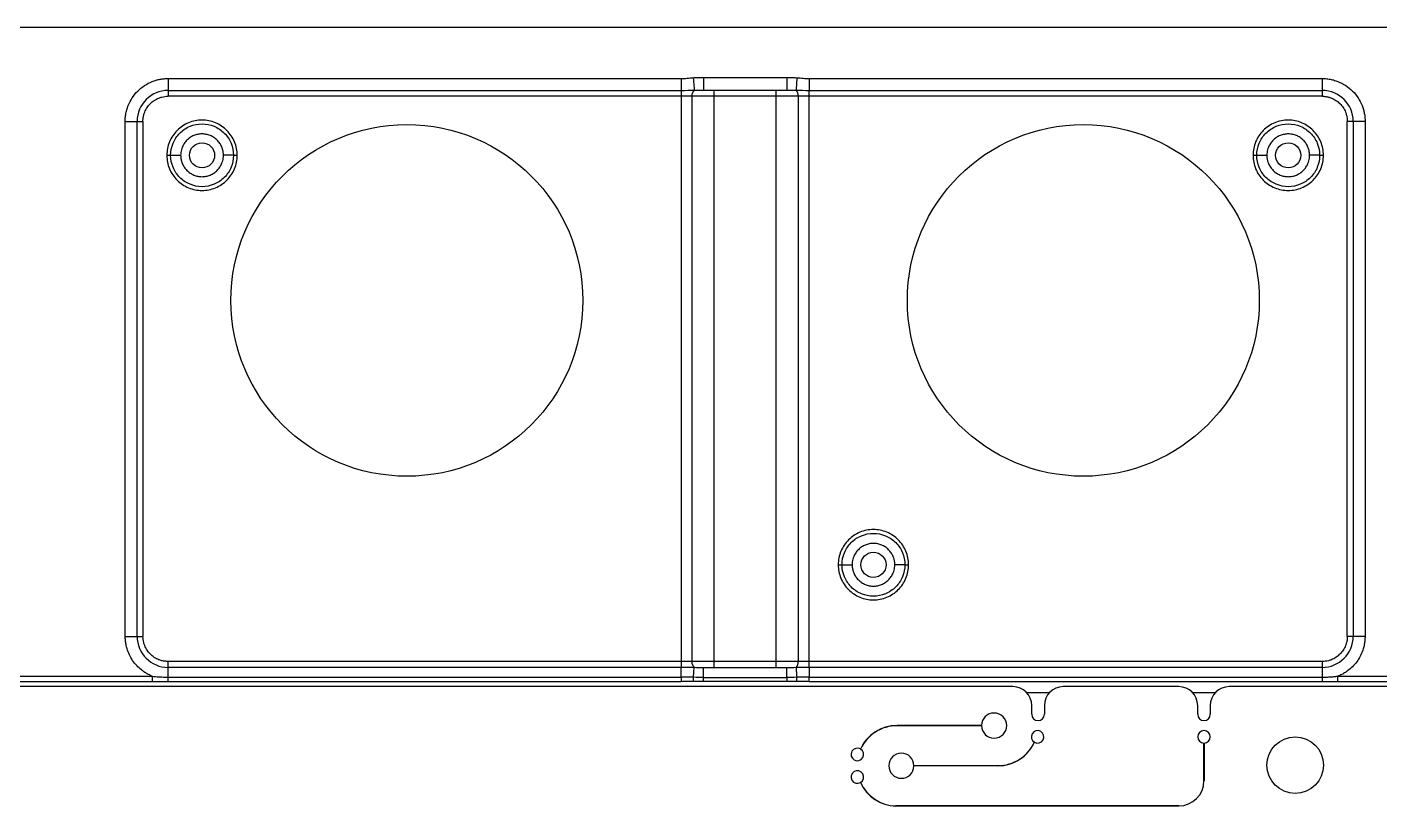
# Model space of a CAD drawing. Header units: millimetres. Extents: x -1 to 1576, y 30 to 633.
# Drawn here: x 464.4 to 572, y 571.3 to 633.3 of the extents above; entities that cross this region are included whole.
import ezdxf

# ---------------------------------------------------------------- set-up
doc = ezdxf.new("R2010")
doc.units = ezdxf.units.MM

msp = doc.modelspace()

# ---------------------------------------------------------------- linework, layer by layer
at = {"color": 7, "linetype": 'Continuous', "lineweight": 25}
for p, q in [((36.91, 633.28), (1518.3, 633.28)), ((475.58, 629.19), (516.39, 629.19)), ((475.58, 629.19), (475.58, 627.77)), ((518.18, 629.27), (524.8, 629.27)), ((526.59, 629.19), (567.4, 629.19)), ((567.4, 629.19), (567.4, 627.77)), ((475.58, 628.24), (516.39, 628.24)), ((567.4, 627.77), (475.58, 627.77)), ((516.39, 628.24), (516.39, 582.3)), ((517.27, 582.77), (517.27, 627.77)), ((518.13, 628.27), (518.18, 628.28)), ((518.18, 628.27), (524.8, 628.27)), ((519.01, 628.27), (519.01, 582.27)), ((523.97, 582.27), (523.97, 628.27)), ((525.72, 627.77), (525.72, 582.77)), ((526.59, 628.24), (567.4, 628.24)), ((526.59, 582.3), (526.59, 628.24)), ((472.17, 584.77), (472.17, 625.77)), ((472.17, 625.77), (473.58, 625.77)), ((473.11, 584.77), (473.11, 625.77)), ((473.58, 625.77), (473.58, 584.77)), ((570.82, 625.77), (569.4, 625.77)), ((569.4, 584.77), (569.4, 625.77)), ((569.87, 625.77), (569.87, 584.77)), ((570.82, 625.77), (570.82, 584.77)), ((472.17, 584.77), (473.58, 584.77)), ((570.82, 584.77), (569.4, 584.77)), ((475.58, 581.53), (475.58, 582.77)), ((567.4, 582.77), (475.58, 582.77)), ((567.4, 582.77), (567.4, 581.53)), ((461.02, 581.6), (474.32, 581.6)), ((516.39, 582.3), (475.58, 582.3)), ((475.58, 581.53), (516.39, 581.53)), ((518.18, 582.27), (518.13, 582.27)), ((524.8, 582.27), (518.18, 582.27)), ((518.18, 581.5), (524.8, 581.5)), ((524.85, 582.27), (524.8, 582.27)), ((567.4, 582.3), (526.59, 582.3)), ((526.59, 581.53), (567.4, 581.53)), ((568.66, 581.6), (581.96, 581.6)), ((542.8, 580.77), (452.36, 580.77)), ((474.32, 581.16), (461.02, 581.16)), ((516.39, 581.16), (475.58, 581.16)), ((524.8, 581.17), (518.18, 581.17)), ((567.4, 581.16), (526.59, 581.16)), ((545.68, 580.27), (543.92, 580.27)), ((556, 580.77), (546.8, 580.77)), ((558.88, 580.27), (557.12, 580.27)), ((650.44, 580.77), (560, 580.77)), ((581.96, 581.16), (568.66, 581.16)), ((544.3, 578.57), (544.3, 579.27)), ((545.3, 579.27), (545.3, 578.57)), ((557.5, 578.57), (557.5, 579.27)), ((558.5, 579.27), (558.5, 578.57)), ((533.58, 577.68), (540.3, 577.68)), ((540.3, 577.67), (533.58, 577.67)), ((558, 573.27), (558, 576.27)), ((558.01, 576.27), (558.01, 573.27)), ((534.92, 574.48), (541.6, 574.48)), ((541.6, 574.47), (534.92, 574.47)), ((533.49, 571.28), (556, 571.28)), ((556, 571.27), (533.49, 571.27))]:
    msp.add_line(p, q, dxfattribs=at)
for centre, radius in [((494.58, 611.52), 14), ((548.4, 611.52), 14), ((565.26, 574.52), 2.25)]:
    msp.add_circle(centre, radius, dxfattribs=at)
at = {"color": 130}
for centre in [(478.28, 623.07), (564.7, 623.07), (531.7, 590.47)]:
    msp.add_circle(centre, 1, dxfattribs=at)
at = {"color": 7, "linetype": 'Continuous', "lineweight": 25}
for centre, radius, start, end in [((475.58, 625.77), 2.47, 90, 180), ((517.82, 627.85), 0.562, 132.435, 187.8232), ((525.16, 627.85), 0.562, 352.1767, 47.5651), ((567.4, 625.77), 2.47, 0, 90), ((475.58, 584.77), 2.47, 180, 270), ((567.4, 584.77), 2.47, 270, 360), ((517.82, 582.7), 0.562, 172.1767, 227.5651), ((525.16, 582.7), 0.562, 312.435, 7.8232), ((542.8, 579.27), 1.5, 360, 90), ((546.8, 579.27), 1.5, 90, 180), ((556, 579.27), 1.5, 360, 90), ((560, 579.27), 1.5, 90, 180), ((541.3, 577.67), 1, 180.2864, 179.714), ((544.8, 578.57), 0.5, 180, 360), ((558, 578.57), 0.5, 180, 0), ((533.58, 574.47), 3.2, 90.0002, 155.3911), ((533.58, 574.47), 3.19, 90.0002, 155.4086), ((544.76, 576.77), 0.5, 240.4, 239.2487), ((558, 576.77), 0.5, 270.573, 269.427), ((541.6, 577.67), 3.19, 270.0002, 335.4017), ((541.6, 577.67), 3.2, 270.0002, 335.3842), ((530.42, 575.37), 0.5, 60.4208, 59.27), ((533.92, 574.47), 1, 0.2867, 359.7138), ((530.42, 573.57), 0.5, 300.7523, 299.6009), ((533.58, 574.47), 3.21, 204.6144, 268.4153), ((533.58, 574.47), 3.2, 204.597, 268.4128), ((556, 573.27), 2, 270, 0), ((556, 573.27), 2, 270, 360)]:
    msp.add_arc(centre, radius, start, end, dxfattribs=at)
for points, knots in [([(472.17, 625.77), (472.17, 625.83), (472.17, 625.96), (472.18, 626.14), (472.21, 626.32), (472.24, 626.5), (472.29, 626.68), (472.34, 626.86), (472.46, 627.19), (472.71, 627.66), (473.15, 628.2), (473.69, 628.65), (474.2, 628.91), (474.63, 629.06), (474.94, 629.13), (475.26, 629.18), (475.47, 629.18), (475.58, 629.19)], [0, 0, 0, 0, 0.034552, 0.068858, 0.103016, 0.137128, 0.171294, 0.205615, 0.240191, 0.37006, 0.500029, 0.629897, 0.759866, 0.820152, 0.879909, 0.939678, 1, 1, 1, 1]), ([(516.39, 629.19), (516.47, 629.19), (516.63, 629.19), (516.86, 629.2), (517.11, 629.23), (517.28, 629.24), (517.36, 629.25)], [0, 0, 0, 0, 0.2323707, 0.4852888, 0.7374116, 1, 1, 1, 1]), ([(516.39, 629.19), (516.39, 628.98), (516.39, 628.78), (516.39, 628.44), (516.39, 628.31), (516.39, 628.24)], [0, 0, 0, 0, 0.5, 0.5, 1, 1, 1, 1]), ([(517.36, 629.25), (517.42, 629.25), (517.54, 629.26), (517.73, 629.27), (517.95, 629.27), (518.1, 629.27), (518.18, 629.27)], [0, 0, 0, 0, 0.207871, 0.443757, 0.707773, 1, 1, 1, 1]), ([(517.36, 629.25), (517.38, 629.01), (517.4, 628.78), (517.43, 628.43), (517.44, 628.3), (517.44, 628.26)], [0, 0, 0, 0, 0.5, 0.5, 1, 1, 1, 1]), ([(518.18, 629.27), (518.18, 629.01), (518.18, 628.75), (518.18, 628.38), (518.18, 628.27), (518.18, 628.27)], [0, 0, 0, 0, 0.5, 0.5, 1, 1, 1, 1]), ([(524.8, 629.27), (524.95, 629.27), (525.23, 629.27), (525.5, 629.25), (525.62, 629.25)], [0, 0, 0, 0, 0.556213, 1, 1, 1, 1]), ([(524.8, 629.27), (524.8, 629.14), (524.8, 629.01), (524.8, 628.77), (524.8, 628.66), (524.8, 628.47), (524.8, 628.4), (524.8, 628.3), (524.8, 628.27), (524.8, 628.27)], [0, 0, 0, 0, 0.25, 0.25, 0.5, 0.5, 0.75, 0.75, 1, 1, 1, 1]), ([(525.62, 629.25), (525.6, 629.01), (525.58, 628.78), (525.55, 628.43), (525.54, 628.3), (525.54, 628.26)], [0, 0, 0, 0, 0.5, 0.5, 1, 1, 1, 1]), ([(525.62, 629.25), (525.7, 629.24), (525.87, 629.23), (526.12, 629.2), (526.36, 629.19), (526.51, 629.19), (526.59, 629.19)], [0, 0, 0, 0, 0.2627497, 0.5148513, 0.7674746, 1, 1, 1, 1]), ([(526.59, 629.19), (526.59, 628.98), (526.59, 628.78), (526.59, 628.44), (526.59, 628.31), (526.59, 628.24)], [0, 0, 0, 0, 0.5, 0.5, 1, 1, 1, 1]), ([(567.4, 629.19), (567.46, 629.19), (567.59, 629.18), (567.77, 629.17), (567.95, 629.14), (568.13, 629.11), (568.31, 629.07), (568.48, 629.01), (568.82, 628.89), (569.29, 628.65), (569.83, 628.2), (570.28, 627.66), (570.54, 627.15), (570.69, 626.73), (570.76, 626.41), (570.81, 626.1), (570.81, 625.88), (570.82, 625.77)], [0, 0, 0, 0, 0.034552, 0.068858, 0.103016, 0.137128, 0.171294, 0.205615, 0.240191, 0.37006, 0.500029, 0.629897, 0.759866, 0.820152, 0.879909, 0.939678, 1, 1, 1, 1]), ([(473.58, 625.77), (473.58, 625.82), (473.58, 625.9), (473.6, 626.02), (473.61, 626.15), (473.64, 626.27), (473.68, 626.39), (473.75, 626.6), (473.9, 626.88), (474.16, 627.2), (474.47, 627.46), (474.79, 627.62), (475.08, 627.72), (475.33, 627.76), (475.5, 627.77), (475.58, 627.77)], [0, 0, 0, 0, 0.0402761, 0.0802426, 0.1200582, 0.159883, 0.1998773, 0.2401994, 0.3700431, 0.5000574, 0.6299012, 0.7599156, 0.8401208, 0.919721, 1, 1, 1, 1]), ([(567.4, 627.77), (567.44, 627.77), (567.53, 627.77), (567.65, 627.76), (567.78, 627.74), (567.9, 627.71), (568.02, 627.68), (568.23, 627.6), (568.51, 627.46), (568.82, 627.2), (569.08, 626.88), (569.25, 626.56), (569.34, 626.27), (569.39, 626.02), (569.4, 625.86), (569.4, 625.77)], [0, 0, 0, 0, 0.040276, 0.080243, 0.120058, 0.159883, 0.199877, 0.240199, 0.370043, 0.500057, 0.629901, 0.759916, 0.840121, 0.919721, 1, 1, 1, 1]), ([(481.08, 623.07), (481.08, 623.44), (481.01, 623.81), (480.73, 624.48), (480.52, 624.79), (480, 625.31), (479.69, 625.52), (479.01, 625.8), (478.65, 625.87), (477.91, 625.87), (477.55, 625.8), (476.87, 625.52), (476.56, 625.31), (476.04, 624.79), (475.83, 624.48), (475.55, 623.81), (475.48, 623.44), (475.48, 623.07)], [0, 0, 0, 0, 0.125, 0.125, 0.25, 0.25, 0.375, 0.375, 0.5, 0.5, 0.625, 0.625, 0.75, 0.75, 0.875, 0.875, 1, 1, 1, 1]), ([(475.78, 623.07), (475.78, 623.4), (475.85, 623.73), (476.1, 624.33), (476.28, 624.61), (476.74, 625.07), (477.02, 625.26), (477.63, 625.51), (477.95, 625.57), (478.61, 625.57), (478.94, 625.51), (479.54, 625.26), (479.82, 625.07), (480.28, 624.61), (480.47, 624.33), (480.72, 623.73), (480.78, 623.4), (480.78, 623.07)], [0, 0, 0, 0, 0.125, 0.125, 0.25, 0.25, 0.375, 0.375, 0.5, 0.5, 0.625, 0.625, 0.75, 0.75, 0.875, 0.875, 1, 1, 1, 1]), ([(567.5, 623.07), (567.5, 623.44), (567.43, 623.81), (567.15, 624.48), (566.94, 624.79), (566.42, 625.31), (566.11, 625.52), (565.43, 625.8), (565.07, 625.87), (564.33, 625.87), (563.97, 625.8), (563.29, 625.52), (562.98, 625.31), (562.46, 624.79), (562.25, 624.48), (561.97, 623.81), (561.9, 623.44), (561.9, 623.07)], [0, 0, 0, 0, 0.125, 0.125, 0.25, 0.25, 0.375, 0.375, 0.5, 0.5, 0.625, 0.625, 0.75, 0.75, 0.875, 0.875, 1, 1, 1, 1]), ([(562.2, 623.07), (562.2, 623.4), (562.27, 623.73), (562.52, 624.33), (562.7, 624.61), (563.16, 625.07), (563.44, 625.26), (564.05, 625.51), (564.37, 625.57), (565.03, 625.57), (565.36, 625.51), (565.96, 625.26), (566.24, 625.07), (566.7, 624.61), (566.89, 624.33), (567.14, 623.73), (567.2, 623.4), (567.2, 623.07)], [0, 0, 0, 0, 0.125, 0.125, 0.25, 0.25, 0.375, 0.375, 0.5, 0.5, 0.625, 0.625, 0.75, 0.75, 0.875, 0.875, 1, 1, 1, 1]), ([(479.98, 623.07), (479.98, 623.12), (479.98, 623.21), (479.96, 623.34), (479.94, 623.47), (479.9, 623.6), (479.83, 623.79), (479.7, 624.02), (479.49, 624.28), (479.23, 624.5), (478.94, 624.65), (478.62, 624.75), (478.28, 624.78), (477.95, 624.75), (477.63, 624.65), (477.33, 624.5), (477.07, 624.28), (476.86, 624.02), (476.72, 623.76), (476.63, 623.51), (476.59, 623.3), (476.58, 623.15), (476.58, 623.07)], [0, 0, 0, 0, 0.025179, 0.050131, 0.075011, 0.099977, 0.125185, 0.187589, 0.250097, 0.312505, 0.375016, 0.437475, 0.500035, 0.562495, 0.625051, 0.687451, 0.749958, 0.812365, 0.874867, 0.916675, 0.958144, 1, 1, 1, 1]), ([(566.4, 623.07), (566.4, 623.12), (566.4, 623.21), (566.38, 623.34), (566.36, 623.47), (566.32, 623.6), (566.25, 623.79), (566.12, 624.02), (565.91, 624.28), (565.65, 624.5), (565.36, 624.65), (565.04, 624.75), (564.7, 624.78), (564.37, 624.75), (564.05, 624.65), (563.75, 624.5), (563.49, 624.28), (563.28, 624.02), (563.14, 623.76), (563.05, 623.51), (563.01, 623.3), (563, 623.15), (563, 623.07)], [0, 0, 0, 0, 0.025179, 0.05013, 0.075011, 0.099978, 0.125186, 0.187587, 0.250092, 0.312501, 0.37501, 0.437474, 0.50004, 0.562505, 0.625066, 0.687464, 0.749971, 0.812374, 0.874873, 0.916678, 0.958145, 1, 1, 1, 1]), ([(475.48, 623.07), (475.48, 622.71), (475.55, 622.34), (475.83, 621.66), (476.04, 621.35), (476.56, 620.83), (476.87, 620.63), (477.55, 620.35), (477.91, 620.27), (478.65, 620.27), (479.01, 620.35), (479.69, 620.63), (480, 620.83), (480.52, 621.35), (480.73, 621.66), (481.01, 622.34), (481.08, 622.71), (481.08, 623.07)], [0, 0, 0, 0, 0.125, 0.125, 0.25, 0.25, 0.375, 0.375, 0.5, 0.5, 0.625, 0.625, 0.75, 0.75, 0.875, 0.875, 1, 1, 1, 1]), ([(475.48, 623.07), (475.56, 623.07), (475.64, 623.07), (475.75, 623.07), (475.78, 623.07), (475.78, 623.07)], [0, 0, 0, 0, 0.5, 0.5, 1, 1, 1, 1]), ([(480.78, 623.07), (480.78, 622.75), (480.72, 622.42), (480.47, 621.81), (480.28, 621.54), (479.82, 621.07), (479.54, 620.89), (478.94, 620.64), (478.61, 620.57), (477.95, 620.57), (477.63, 620.64), (477.02, 620.89), (476.74, 621.07), (476.28, 621.54), (476.1, 621.81), (475.85, 622.42), (475.78, 622.75), (475.78, 623.07)], [0, 0, 0, 0, 0.125, 0.125, 0.25, 0.25, 0.375, 0.375, 0.5, 0.5, 0.625, 0.625, 0.75, 0.75, 0.875, 0.875, 1, 1, 1, 1]), ([(475.78, 623.07), (475.78, 623.07), (475.87, 623.07), (476.16, 623.07), (476.37, 623.07), (476.58, 623.07)], [0, 0, 0, 0, 0.5, 0.5, 1, 1, 1, 1]), ([(476.58, 623.07), (476.58, 623.03), (476.58, 622.94), (476.6, 622.81), (476.63, 622.68), (476.66, 622.55), (476.73, 622.36), (476.86, 622.12), (477.07, 621.86), (477.33, 621.65), (477.63, 621.49), (477.95, 621.39), (478.28, 621.36), (478.61, 621.39), (478.94, 621.49), (479.23, 621.65), (479.49, 621.86), (479.7, 622.12), (479.84, 622.39), (479.93, 622.63), (479.97, 622.85), (479.98, 623), (479.98, 623.07)], [0, 0, 0, 0, 0.025112, 0.050024, 0.074893, 0.099876, 0.125125, 0.187521, 0.250086, 0.312493, 0.374998, 0.437458, 0.500019, 0.562478, 0.625039, 0.687446, 0.749955, 0.812363, 0.874867, 0.916676, 0.958144, 1, 1, 1, 1]), ([(480.78, 623.07), (480.78, 623.07), (480.69, 623.07), (480.4, 623.07), (480.19, 623.07), (479.98, 623.07)], [0, 0, 0, 0, 0.5, 0.5, 1, 1, 1, 1]), ([(480.78, 623.07), (480.78, 623.07), (480.81, 623.07), (480.92, 623.07), (481, 623.07), (481.08, 623.07)], [0, 0, 0, 0, 0.5, 0.5, 1, 1, 1, 1]), ([(561.9, 623.07), (561.9, 622.71), (561.97, 622.34), (562.25, 621.66), (562.46, 621.35), (562.98, 620.83), (563.29, 620.63), (563.97, 620.35), (564.33, 620.27), (565.07, 620.27), (565.43, 620.35), (566.11, 620.63), (566.42, 620.83), (566.94, 621.35), (567.15, 621.66), (567.43, 622.34), (567.5, 622.71), (567.5, 623.07)], [0, 0, 0, 0, 0.125, 0.125, 0.25, 0.25, 0.375, 0.375, 0.5, 0.5, 0.625, 0.625, 0.75, 0.75, 0.875, 0.875, 1, 1, 1, 1]), ([(561.9, 623.07), (561.98, 623.07), (562.06, 623.07), (562.17, 623.07), (562.2, 623.07), (562.2, 623.07)], [0, 0, 0, 0, 0.5, 0.5, 1, 1, 1, 1]), ([(567.2, 623.07), (567.2, 622.75), (567.14, 622.42), (566.89, 621.81), (566.7, 621.54), (566.24, 621.07), (565.96, 620.89), (565.36, 620.64), (565.03, 620.57), (564.37, 620.57), (564.05, 620.64), (563.44, 620.89), (563.16, 621.07), (562.7, 621.54), (562.52, 621.81), (562.27, 622.42), (562.2, 622.75), (562.2, 623.07)], [0, 0, 0, 0, 0.125, 0.125, 0.25, 0.25, 0.375, 0.375, 0.5, 0.5, 0.625, 0.625, 0.75, 0.75, 0.875, 0.875, 1, 1, 1, 1]), ([(562.2, 623.07), (562.2, 623.07), (562.29, 623.07), (562.58, 623.07), (562.79, 623.07), (563, 623.07)], [0, 0, 0, 0, 0.5, 0.5, 1, 1, 1, 1]), ([(563, 623.07), (563, 623.03), (563, 622.94), (563.02, 622.81), (563.05, 622.68), (563.08, 622.55), (563.15, 622.36), (563.28, 622.12), (563.49, 621.86), (563.75, 621.65), (564.05, 621.49), (564.37, 621.39), (564.7, 621.36), (565.03, 621.39), (565.36, 621.49), (565.65, 621.65), (565.91, 621.86), (566.12, 622.12), (566.26, 622.39), (566.35, 622.63), (566.39, 622.85), (566.4, 623), (566.4, 623.07)], [0, 0, 0, 0, 0.025108, 0.050018, 0.074887, 0.09987, 0.125122, 0.187514, 0.250079, 0.312484, 0.374988, 0.437452, 0.500017, 0.562482, 0.625047, 0.687453, 0.749962, 0.812367, 0.874868, 0.916676, 0.958145, 1, 1, 1, 1]), ([(567.2, 623.07), (567.2, 623.07), (567.11, 623.07), (566.82, 623.07), (566.61, 623.07), (566.4, 623.07)], [0, 0, 0, 0, 0.5, 0.5, 1, 1, 1, 1]), ([(567.2, 623.07), (567.2, 623.07), (567.23, 623.07), (567.34, 623.07), (567.42, 623.07), (567.5, 623.07)], [0, 0, 0, 0, 0.5, 0.5, 1, 1, 1, 1]), ([(534.5, 590.47), (534.5, 590.84), (534.43, 591.21), (534.15, 591.88), (533.94, 592.19), (533.42, 592.71), (533.11, 592.92), (532.43, 593.2), (532.07, 593.27), (531.33, 593.27), (530.97, 593.2), (530.29, 592.92), (529.98, 592.71), (529.46, 592.19), (529.25, 591.88), (528.97, 591.21), (528.9, 590.84), (528.9, 590.47)], [0, 0, 0, 0, 0.125, 0.125, 0.25, 0.25, 0.375, 0.375, 0.5, 0.5, 0.625, 0.625, 0.75, 0.75, 0.875, 0.875, 1, 1, 1, 1]), ([(529.2, 590.47), (529.2, 590.8), (529.27, 591.13), (529.52, 591.73), (529.7, 592.01), (530.16, 592.47), (530.44, 592.66), (531.05, 592.91), (531.37, 592.97), (532.03, 592.97), (532.36, 592.91), (532.96, 592.66), (533.24, 592.47), (533.7, 592.01), (533.89, 591.73), (534.14, 591.13), (534.2, 590.8), (534.2, 590.47)], [0, 0, 0, 0, 0.125, 0.125, 0.25, 0.25, 0.375, 0.375, 0.5, 0.5, 0.625, 0.625, 0.75, 0.75, 0.875, 0.875, 1, 1, 1, 1]), ([(533.4, 590.47), (533.4, 590.52), (533.4, 590.61), (533.38, 590.74), (533.36, 590.87), (533.32, 591), (533.25, 591.19), (533.12, 591.42), (532.91, 591.68), (532.65, 591.9), (532.36, 592.05), (532.04, 592.15), (531.7, 592.18), (531.37, 592.15), (531.05, 592.05), (530.75, 591.9), (530.49, 591.68), (530.28, 591.42), (530.14, 591.16), (530.05, 590.91), (530.01, 590.7), (530, 590.55), (530, 590.47)], [0, 0, 0, 0, 0.025179, 0.05013, 0.075011, 0.099978, 0.125186, 0.187587, 0.250092, 0.312501, 0.375011, 0.437474, 0.50004, 0.562505, 0.625066, 0.687464, 0.749971, 0.812374, 0.874873, 0.916678, 0.958145, 1, 1, 1, 1]), ([(528.9, 590.47), (528.98, 590.47), (529.06, 590.47), (529.17, 590.47), (529.2, 590.47), (529.2, 590.47)], [0, 0, 0, 0, 0.5, 0.5, 1, 1, 1, 1]), ([(528.9, 590.47), (528.9, 590.11), (528.97, 589.74), (529.25, 589.06), (529.46, 588.75), (529.98, 588.23), (530.29, 588.03), (530.97, 587.75), (531.33, 587.67), (532.07, 587.67), (532.43, 587.75), (533.11, 588.03), (533.42, 588.23), (533.94, 588.75), (534.15, 589.06), (534.43, 589.74), (534.5, 590.11), (534.5, 590.47)], [0, 0, 0, 0, 0.125, 0.125, 0.25, 0.25, 0.375, 0.375, 0.5, 0.5, 0.625, 0.625, 0.75, 0.75, 0.875, 0.875, 1, 1, 1, 1]), ([(534.2, 590.47), (534.2, 590.15), (534.14, 589.82), (533.89, 589.21), (533.7, 588.94), (533.24, 588.47), (532.96, 588.29), (532.36, 588.04), (532.03, 587.97), (531.37, 587.97), (531.05, 588.04), (530.44, 588.29), (530.16, 588.47), (529.7, 588.94), (529.52, 589.21), (529.27, 589.82), (529.2, 590.15), (529.2, 590.47)], [0, 0, 0, 0, 0.125, 0.125, 0.25, 0.25, 0.375, 0.375, 0.5, 0.5, 0.625, 0.625, 0.75, 0.75, 0.875, 0.875, 1, 1, 1, 1]), ([(529.2, 590.47), (529.2, 590.47), (529.29, 590.47), (529.58, 590.47), (529.79, 590.47), (530, 590.47)], [0, 0, 0, 0, 0.5, 0.5, 1, 1, 1, 1]), ([(530, 590.47), (530, 590.43), (530, 590.34), (530.02, 590.21), (530.05, 590.08), (530.08, 589.95), (530.15, 589.76), (530.28, 589.52), (530.49, 589.26), (530.75, 589.05), (531.05, 588.89), (531.37, 588.79), (531.7, 588.76), (532.03, 588.79), (532.36, 588.89), (532.65, 589.05), (532.91, 589.26), (533.12, 589.52), (533.26, 589.79), (533.35, 590.03), (533.39, 590.25), (533.4, 590.4), (533.4, 590.47)], [0, 0, 0, 0, 0.025108, 0.050018, 0.074887, 0.09987, 0.125122, 0.187514, 0.250079, 0.312484, 0.374988, 0.437452, 0.500017, 0.562482, 0.625047, 0.687453, 0.749962, 0.812367, 0.874868, 0.916676, 0.958145, 1, 1, 1, 1]), ([(534.2, 590.47), (534.2, 590.47), (534.11, 590.47), (533.82, 590.47), (533.61, 590.47), (533.4, 590.47)], [0, 0, 0, 0, 0.5, 0.5, 1, 1, 1, 1]), ([(534.2, 590.47), (534.2, 590.47), (534.11, 590.47), (533.82, 590.47), (533.61, 590.47), (533.4, 590.47)], [0, 0, 0, 0, 0.5, 0.5, 1, 1, 1, 1]), ([(534.2, 590.47), (534.2, 590.47), (534.23, 590.47), (534.34, 590.47), (534.42, 590.47), (534.5, 590.47)], [0, 0, 0, 0, 0.5, 0.5, 1, 1, 1, 1]), ([(474.32, 581.6), (474.27, 581.62), (474.17, 581.66), (474.02, 581.74), (473.87, 581.81), (473.73, 581.9), (473.59, 581.99), (473.37, 582.17), (473.07, 582.44), (472.75, 582.85), (472.49, 583.3), (472.32, 583.73), (472.23, 584.11), (472.18, 584.44), (472.17, 584.66), (472.17, 584.77)], [0, 0, 0, 0, 0.040883, 0.08158, 0.122187, 0.162802, 0.203521, 0.244441, 0.372171, 0.500035, 0.627766, 0.75563, 0.837187, 0.918385, 1, 1, 1, 1]), ([(475.58, 582.77), (475.54, 582.77), (475.45, 582.78), (475.33, 582.79), (475.21, 582.81), (475.08, 582.83), (474.96, 582.87), (474.76, 582.94), (474.47, 583.09), (474.16, 583.35), (473.9, 583.67), (473.73, 583.99), (473.64, 584.27), (473.59, 584.52), (473.58, 584.69), (473.58, 584.77)], [0, 0, 0, 0, 0.040276, 0.080243, 0.120058, 0.159883, 0.199877, 0.240199, 0.370043, 0.500057, 0.629901, 0.759916, 0.840121, 0.919721, 1, 1, 1, 1]), ([(569.4, 584.77), (569.4, 584.73), (569.4, 584.65), (569.39, 584.52), (569.37, 584.4), (569.34, 584.28), (569.3, 584.16), (569.23, 583.95), (569.09, 583.67), (568.82, 583.35), (568.51, 583.09), (568.19, 582.92), (567.9, 582.83), (567.65, 582.78), (567.49, 582.78), (567.4, 582.77)], [0, 0, 0, 0, 0.040276, 0.080243, 0.120058, 0.159883, 0.199877, 0.240199, 0.370043, 0.500057, 0.629901, 0.759916, 0.840121, 0.919721, 1, 1, 1, 1]), ([(570.82, 584.77), (570.81, 584.72), (570.81, 584.61), (570.8, 584.44), (570.78, 584.28), (570.75, 584.11), (570.72, 583.95), (570.64, 583.68), (570.5, 583.3), (570.24, 582.85), (569.91, 582.44), (569.57, 582.13), (569.25, 581.9), (568.97, 581.73), (568.76, 581.64), (568.66, 581.6)], [0, 0, 0, 0, 0.040883, 0.08158, 0.122187, 0.162802, 0.203521, 0.244441, 0.372171, 0.500035, 0.627766, 0.75563, 0.837187, 0.918385, 1, 1, 1, 1]), ([(474.32, 581.6), (474.32, 581.51), (474.32, 581.42), (474.32, 581.26), (474.32, 581.2), (474.32, 581.16)], [0, 0, 0, 0, 0.5, 0.5, 1, 1, 1, 1]), ([(474.32, 581.6), (474.41, 581.59), (474.58, 581.57), (474.83, 581.55), (475.08, 581.54), (475.33, 581.53), (475.5, 581.53), (475.58, 581.53)], [0, 0, 0, 0, 0.206312, 0.408164, 0.606837, 0.80366, 1, 1, 1, 1]), ([(516.39, 581.53), (516.39, 581.7), (516.39, 581.87), (516.39, 582.14), (516.39, 582.24), (516.39, 582.3)], [0, 0, 0, 0, 0.5, 0.5, 1, 1, 1, 1]), ([(517.38, 581.51), (517.4, 581.7), (517.41, 581.88), (517.43, 582.16), (517.44, 582.25), (517.44, 582.28)], [0, 0, 0, 0, 0.5, 0.5, 1, 1, 1, 1]), ([(518.18, 581.5), (518.18, 581.72), (518.18, 581.92), (518.18, 582.2), (518.18, 582.27), (518.18, 582.27)], [0, 0, 0, 0, 0.5, 0.5, 1, 1, 1, 1]), ([(524.8, 581.5), (524.8, 581.72), (524.8, 581.92), (524.8, 582.2), (524.8, 582.27), (524.8, 582.27)], [0, 0, 0, 0, 0.5, 0.5, 1, 1, 1, 1]), ([(525.54, 582.28), (525.54, 582.25), (525.55, 582.16), (525.57, 581.88), (525.59, 581.7), (525.6, 581.51)], [0, 0, 0, 0, 0.5, 0.5, 1, 1, 1, 1]), ([(526.59, 582.3), (526.59, 582.24), (526.59, 582.14), (526.59, 581.87), (526.59, 581.7), (526.59, 581.53)], [0, 0, 0, 0, 0.5, 0.5, 1, 1, 1, 1]), ([(567.4, 581.53), (567.5, 581.53), (567.71, 581.53), (568.02, 581.54), (568.34, 581.56), (568.55, 581.59), (568.66, 581.6)], [0, 0, 0, 0, 0.245457, 0.492199, 0.742868, 1, 1, 1, 1]), ([(568.66, 581.16), (568.66, 581.2), (568.66, 581.26), (568.66, 581.42), (568.66, 581.51), (568.66, 581.6)], [0, 0, 0, 0, 0.5, 0.5, 1, 1, 1, 1]), ([(475.58, 581.16), (475.49, 581.16), (475.28, 581.16), (474.95, 581.16), (474.62, 581.16), (474.41, 581.16), (474.32, 581.16)], [0, 0, 0, 0, 0.221378, 0.492164, 0.7995, 1, 1, 1, 1]), ([(517.39, 581.17), (517.2, 581.17), (516.86, 581.17), (516.53, 581.17), (516.39, 581.16)], [0, 0, 0, 0, 0.580575, 1, 1, 1, 1]), ([(518.18, 581.17), (518.03, 581.17), (517.77, 581.17), (517.51, 581.17), (517.39, 581.17)], [0, 0, 0, 0, 0.548125, 1, 1, 1, 1]), ([(525.59, 581.17), (525.47, 581.17), (525.21, 581.17), (524.95, 581.17), (524.8, 581.17)], [0, 0, 0, 0, 0.452244, 1, 1, 1, 1]), ([(526.59, 581.16), (526.45, 581.17), (526.12, 581.17), (525.79, 581.17), (525.59, 581.17)], [0, 0, 0, 0, 0.420474, 1, 1, 1, 1]), ([(568.66, 581.16), (568.58, 581.16), (568.36, 581.16), (568.04, 581.16), (567.7, 581.16), (567.49, 581.16), (567.4, 581.16)], [0, 0, 0, 0, 0.200515, 0.50786, 0.778848, 1, 1, 1, 1])]:
    msp.add_open_spline(points, degree=3, knots=knots, dxfattribs=at)
for points in [[(516.39, 628.24), (516.76, 628.24), (517.12, 628.25), (517.44, 628.26)], [(517.44, 628.26), (517.68, 628.27), (517.92, 628.27), (518.18, 628.27)], [(524.8, 628.27), (525.06, 628.27), (525.3, 628.27), (525.54, 628.26)], [(525.54, 628.26), (525.86, 628.25), (526.23, 628.24), (526.59, 628.24)], [(475.58, 581.16), (475.58, 581.24), (475.58, 581.37), (475.58, 581.53)], [(517.44, 582.28), (517.12, 582.29), (516.76, 582.3), (516.39, 582.3)], [(516.39, 581.53), (516.39, 581.37), (516.39, 581.24), (516.39, 581.16)], [(517.38, 581.51), (517.04, 581.52), (516.72, 581.53), (516.39, 581.53)], [(517.39, 581.17), (517.39, 581.24), (517.38, 581.37), (517.38, 581.51)], [(518.18, 581.5), (517.92, 581.5), (517.65, 581.51), (517.38, 581.51)], [(518.18, 582.27), (517.92, 582.27), (517.68, 582.27), (517.44, 582.28)], [(518.18, 581.17), (518.18, 581.24), (518.18, 581.36), (518.18, 581.5)], [(525.54, 582.28), (525.3, 582.27), (525.06, 582.27), (524.8, 582.27)], [(525.6, 581.51), (525.33, 581.51), (525.07, 581.5), (524.8, 581.5)], [(524.8, 581.5), (524.8, 581.36), (524.8, 581.24), (524.8, 581.17)], [(526.59, 582.3), (526.23, 582.3), (525.86, 582.29), (525.54, 582.28)], [(525.59, 581.17), (525.6, 581.24), (525.6, 581.37), (525.6, 581.51)], [(526.59, 581.53), (526.27, 581.53), (525.94, 581.52), (525.6, 581.51)], [(526.59, 581.16), (526.59, 581.24), (526.59, 581.37), (526.59, 581.53)], [(567.4, 581.53), (567.4, 581.37), (567.4, 581.24), (567.4, 581.16)]]:
    msp.add_open_spline(points, degree=3, dxfattribs=at)

doc.saveas('drawing.dxf')
